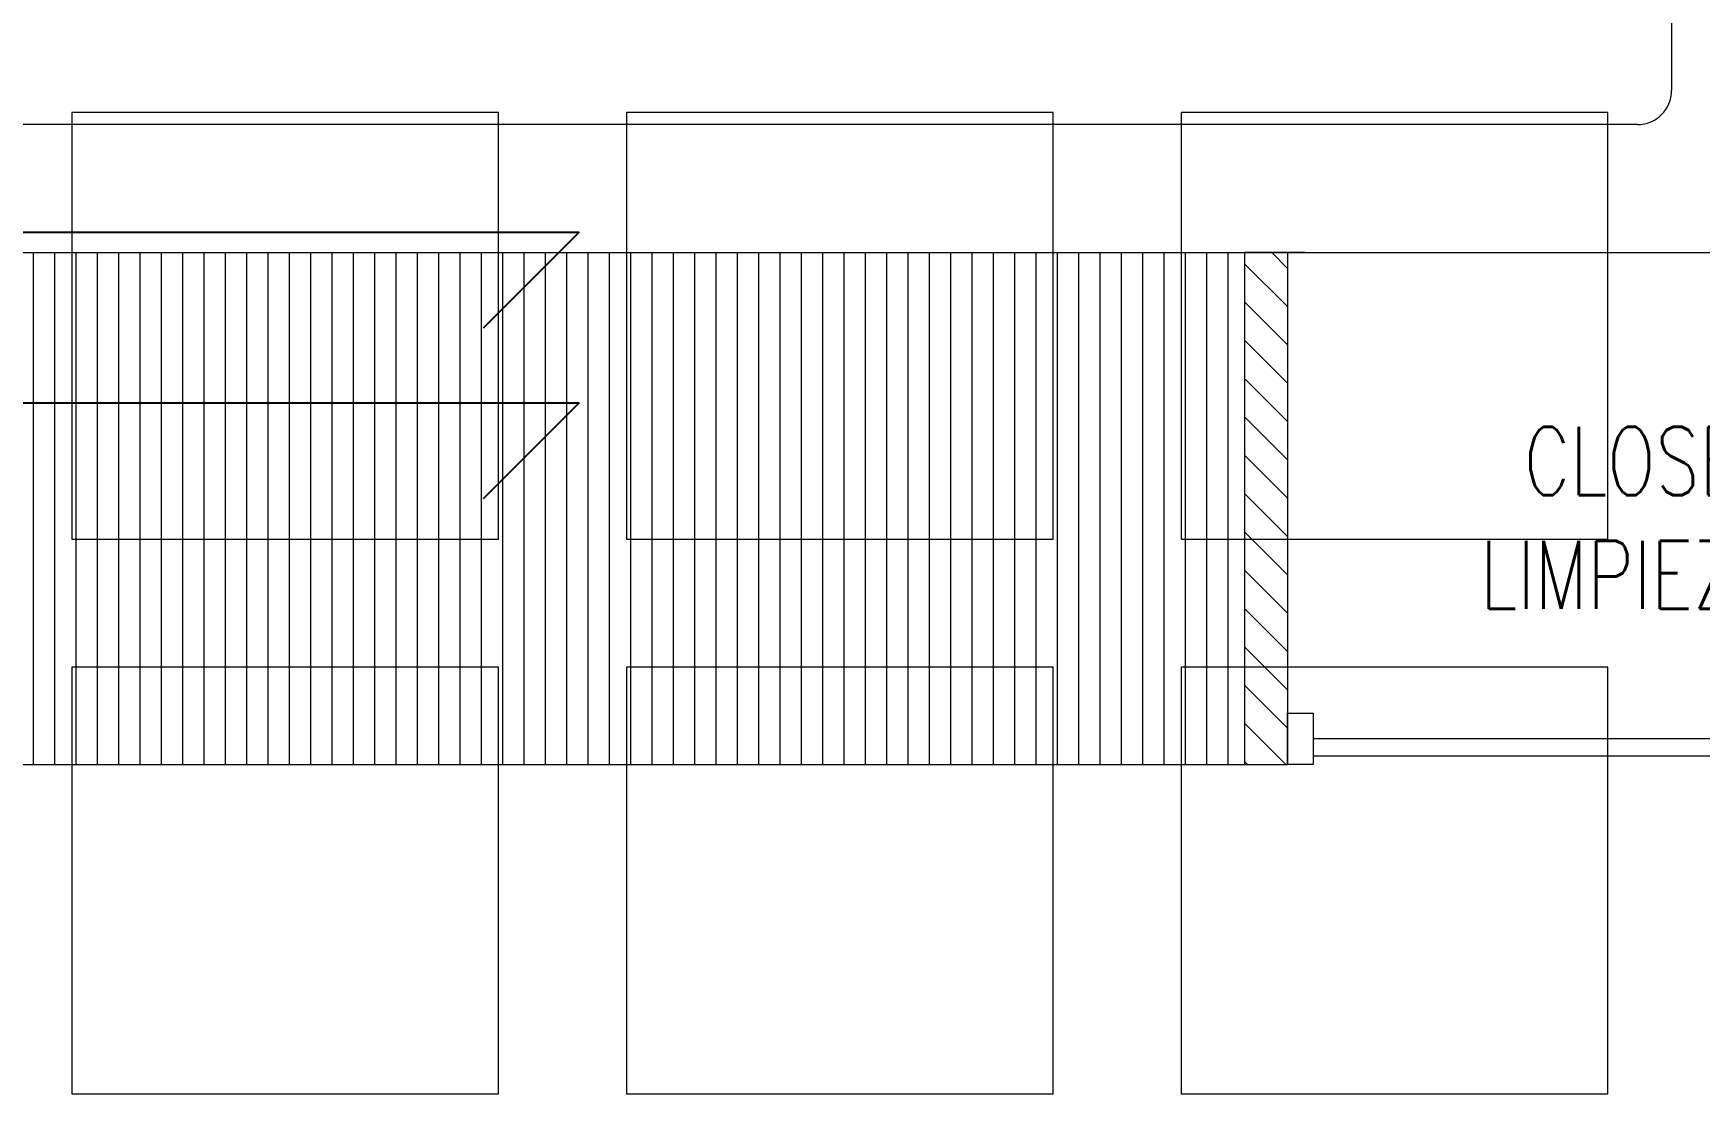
# Model space of a CAD drawing. Header units: metres. Extents: x -232 to 581, y 30 to 789.
# Drawn here: x 226.443 to 228.396, y 534.109 to 535.352 of the extents above; entities that cross this region are included whole.
import ezdxf

# ---------------------------------------------------------------- set-up
doc = ezdxf.new("R2010")
doc.units = ezdxf.units.M
for name, color, linetype, lineweight in [('A-DOOR', 35, 'Continuous', 5), ('A-WALL', 250, 'Continuous', 20), ('baños', 140, 'Continuous', 0), ('BOVEDILLA', 8, 'Continuous', 5), ('closets', 253, 'Continuous', 0), ('Columnas', 7, 'Continuous', 18), ('PLF 01', 252, 'Continuous', 9), ('textos', 7, 'Continuous', 0)]:
    doc.layers.add(name, color=color, linetype=linetype, lineweight=lineweight)
doc.layers.add('ACERO', color=5, linetype='Continuous')
doc.styles.add('Arch-Dim', font='romans.shx', dxfattribs={"width": 0.75})
doc.styles.get("Standard").update_dxf_attribs({"font": 'arial.ttf'})

# ---------------------------------------------------------------- blocks, each defined once
blk = doc.blocks.new('*U245')
at = {"layer": 'BOVEDILLA'}
blk.add_lwpolyline([(-0.25, -0.25), (0.25, -0.25), (0.25, 0.25), (-0.25, 0.25)], close=True, dxfattribs=at)
blk = doc.blocks.new('planta de entrepiso 20.03')
at = {"layer": 'ACERO', "color": 18, "true_color": 0x000000}
for p, q in [((31.2058, -23.8928), (35.1115, -23.8928)), ((35.1115, -23.8928), (34.999, -24.0053)), ((31.2058, -24.0928), (35.1115, -24.0928)), ((35.1115, -24.0928), (34.999, -24.2053))]:
    blk.add_line(p, q, dxfattribs=at)
at = {"layer": 'BOVEDILLA', "color": 18, "linetype": 'ByBlock', "lineweight": -2, "true_color": 0x000000, "transparency": 16777216}
for p in [(34.7673, -24.0027), (35.4173, -24.0027), (36.0673, -24.0027), (34.7673, -24.6527), (35.4173, -24.6527), (36.0673, -24.6527)]:
    blk.add_blockref('*U245', p, dxfattribs=at)
blk = doc.blocks.new('20.03.2026 LN 09 SEGUNDO NIVEL ARQ')
at = {"layer": 'closets'}
h = blk.add_hatch(dxfattribs=at)
h.set_pattern_fill('LINE', color=5, scale=0.2, angle=90)
h.set_pattern_definition([(90, (-878.082034, 203.273477), (-0.025, 2e-18), [])])
edge = h.paths.add_edge_path()
edge.add_line((81.9459, -46.4386), (81.9465, -46.9983))
edge.add_line((81.9465, -46.9983), (84.796, -46.9986))
edge.add_line((84.796, -46.9986), (84.7959, -46.3986))
edge.add_line((84.7959, -46.3986), (83.9854, -46.3986))
edge.add_line((83.9854, -46.3986), (81.9859, -46.3986))
edge.add_arc((81.9859, -46.4386), 0.04, 90, 180)
at = {"layer": 'PLF 01'}
h = blk.add_hatch(dxfattribs=at)
h.set_pattern_fill('LINE', color=5, scale=0.01, angle=-45)
h.set_pattern_definition([(315, (-85.181617, -39.752562), (0.0224506403, 0.0224506403), [])])
h.paths.add_polyline_path([(84.8459, -46.3986), (84.7959, -46.3986), (84.7959, -46.9986), (84.8459, -46.9986)])
at = {"layer": 'A-DOOR', "color": 5}
blk.add_lwpolyline([(84.8759, -46.9986), (84.8459, -46.9986), (84.8459, -46.9386), (84.8759, -46.9386)], close=True, dxfattribs=at)
blk.add_lwpolyline([(84.8759, -46.9686), (84.8759, -46.9886), (85.6714, -46.9886), (85.6714, -46.9686), (84.8759, -46.9686)], dxfattribs=at)
at = {"layer": 'A-WALL', "color": 5}
for p, q in [((85.2959, -45.0886), (85.2959, -46.2086)), ((85.2559, -46.2486), (81.9859, -46.2486)), ((81.9859, -46.3986), (86.4559, -46.3986)), ((84.7959, -46.9986), (84.7959, -46.3986)), ((84.8659, -46.3986), (84.7959, -46.3986)), ((84.8459, -46.3986), (84.8459, -46.9986)), ((84.7959, -46.9986), (84.8459, -46.9986))]:
    blk.add_line(p, q, dxfattribs=at)
blk.add_arc((85.2559, -46.2086), 0.04, 270, 360, dxfattribs=at)
at = {"layer": 'closets', "color": 5}
blk.add_line((81.9459, -46.9986), (84.7959, -46.9986), dxfattribs=at)
at = {"layer": 'baños', "color": 5, "linetype": 'Continuous', "flags": 8}
for tag, p in [('MODELNUMBER', (83.7813, -42.9175, 0)), ('MATERIAL', (83.7813, -42.9176, 0)), ('PRODUCT', (83.7813, -42.9176, 0)), ('TRADENAME', (83.7813, -42.9176, 0)), ('MODELNUMBER', (84.956, -42.9175, 0)), ('TRADENAME', (84.956, -42.9176, 0)), ('MATERIAL', (84.956, -42.9176, 0)), ('PRODUCT', (84.956, -42.9176, 0))]:
    blk.add_attdef(tag, p, '', height=0.0000254, rotation=180.0001, dxfattribs=at)
at = {"layer": 'baños', "color": 5, "linetype": 'Continuous'}
for tag, p, rotation in [('TRADENAME', (85.8912, -56.9933), 180.0001), ('MODELNUMBER', (85.8912, -56.9934), 180.0001), ('MATERIAL', (85.8914, -56.9932), 180.0001), ('PRODUCT', (85.8914, -56.9933), 180.0001), ('MODELNUMBER', (86.6008, -56.9934), 179.9999), ('MATERIAL', (86.6008, -56.9932), 179.9999), ('PRODUCT', (86.6008, -56.9933), 179.9999), ('TRADENAME', (86.6008, -56.9933), 179.9999)]:
    blk.add_attdef(tag, p, '', height=0.0000254, rotation=rotation, dxfattribs=at)
at = {"layer": 'textos', "color": 5, "lineweight": 13, "insert": (85.4185, -46.603), "char_height": 0.08, "width": 0.616027, "attachment_point": 3, "style": 'Arch-Dim'}
blk.add_mtext('\\pxt5.9124,29;CLOSET LIMPIEZA', dxfattribs=at)

msp = doc.modelspace()

# ---------------------------------------------------------------- block references
at = {"layer": 'Columnas'}
msp.add_blockref('planta de entrepiso 20.03', (191.9707, 559.0112), dxfattribs=at)

# ---------------------------------------------------------------- next in the draw order: block references
at = {"color": 1}
msp.add_blockref('20.03.2026 LN 09 SEGUNDO NIVEL ARQ', (143.0668, 581.4931), dxfattribs=at)

doc.saveas('drawing.dxf')
